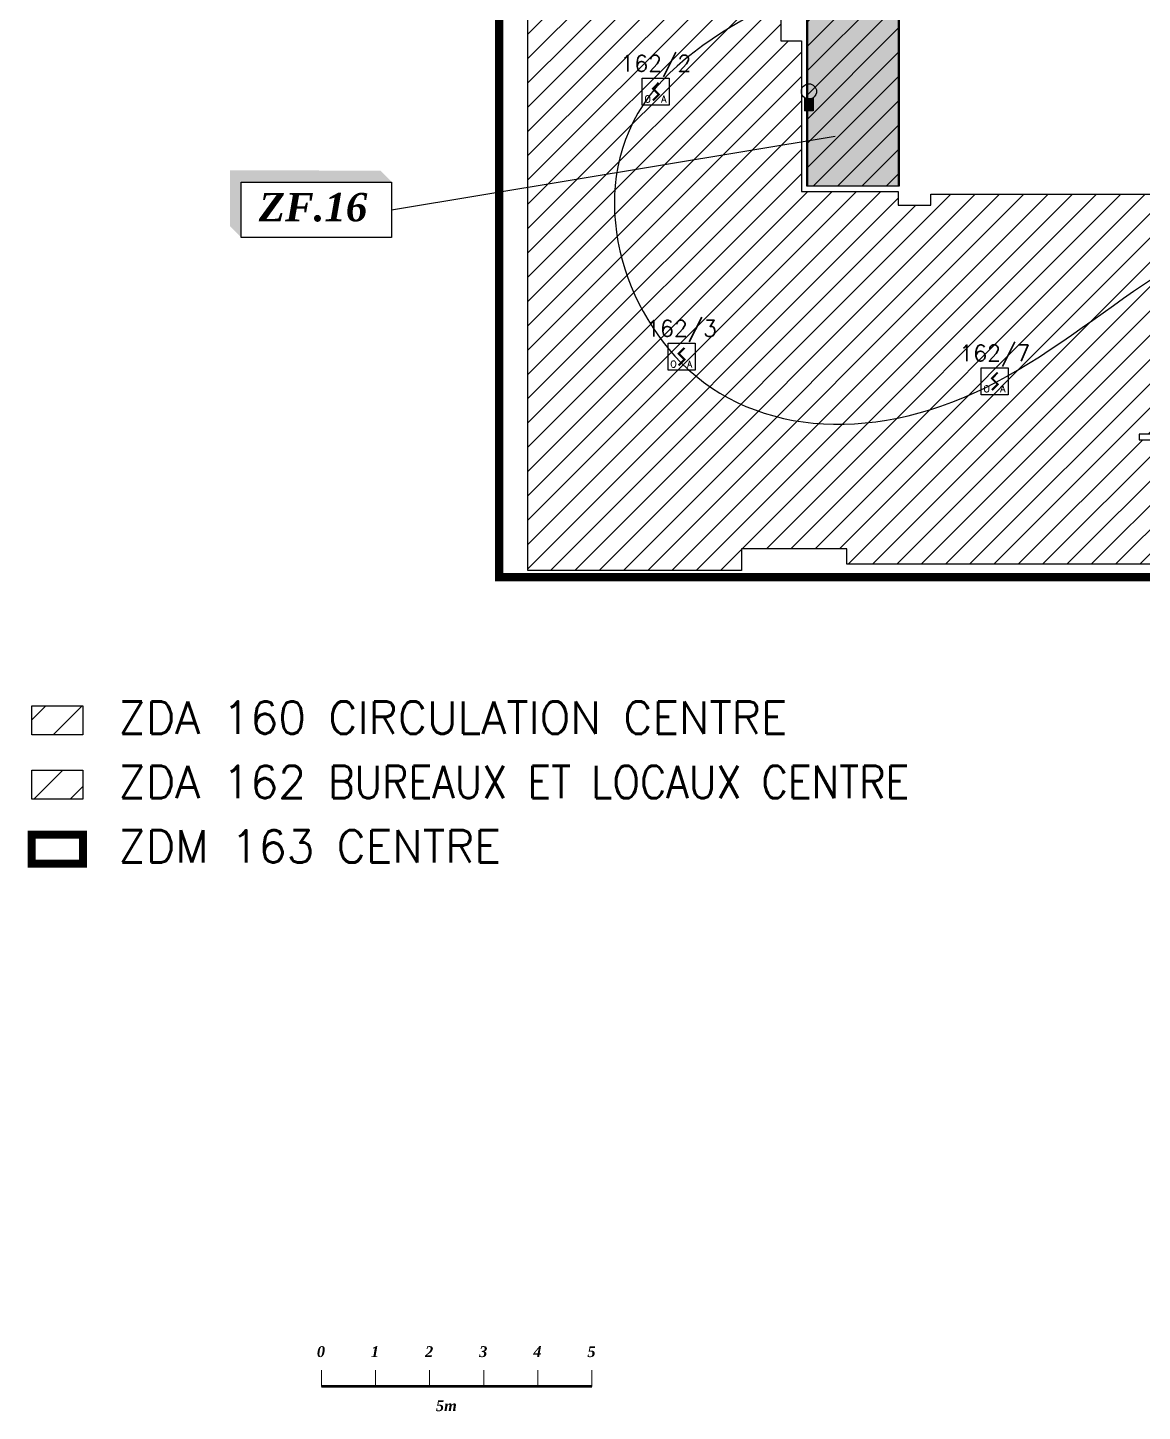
# Model space of a CAD drawing. Header units: millimetres. Extents: x 118.5 to 196.2, y -9.6 to 71.6.
# Drawn here: x 118.49 to 139.09, y -8.8 to 16.77 of the extents above; entities that cross this region are included whole.
import ezdxf
from ezdxf.enums import TextEntityAlignment as Align

# ---------------------------------------------------------------- set-up
doc = ezdxf.new("R2010")
doc.units = ezdxf.units.MM
doc.linetypes.add('CONTINU', pattern=[0])
for name, color, linetype in [('ATEIS ZONES MES', 7, 'Continuous'), ('JCC-ADRESSAGE', 6, 'Continuous'), ('JCC-FILERIE SDI', 6, 'Continuous'), ('JCC-INDICATEUR ACTION', 1, 'Continuous'), ('JCC-LOCAUX', 4, 'Continuous'), ('JCC-OPTIQUE_A', 1, 'Continuous'), ('JCC-ZONING ZDA-ZDM', 5, 'Continuous')]:
    doc.layers.add(name, color=color, linetype=linetype)
doc.styles.add('LOCAUX', font='romans.shx', dxfattribs={"width": 0.75})
doc.styles.add('ROMANC9', font='')
doc.styles.get("Standard").update_dxf_attribs({"font": 'romans.shx'})
doc.styles.add('TEXTE', font='romans.shx')
doc.styles.get('ROMANC9').set_extended_font_data('Times New Roman', italic=True, bold=True)
pattern_1 = [(45, (127.22776, -4.50796), (-0.2245064, 0.2245064), [])]

# ---------------------------------------------------------------- blocks, each defined once
blk = doc.blocks.new('indicateur action')
at = {"layer": 'JCC-INDICATEUR ACTION'}
blk.add_hatch(color=0, dxfattribs=at).paths.add_polyline_path([(0.8, -0.05, -0.315344), (-0.8, -0.05), (-0.8, -2.5), (0.8, -2.5)])
at = {"layer": 'JCC-INDICATEUR ACTION', "color": 0}
for p, q in [((-0.8, -0.05), (-0.8, -2.5)), ((0.8, -2.5), (-0.8, -2.5)), ((0.8, -0.05), (0.8, -2.5))]:
    blk.add_line(p, q, dxfattribs=at)
blk.add_circle((0, 1.1), 1.4, dxfattribs=at)
at = {"layer": 'JCC-ADRESSAGE', "style": 'TEXTE'}
blk.add_attdef('ADRESSE', text='', height=3, dxfattribs=at).set_placement((0, 5), align=Align.MIDDLE)
at = {"layer": 'JCC-LOCAUX', "lineweight": 0, "style": 'LOCAUX', "width": 0.75, "flags": 8}
for p in [(0, 13.75), (0, 11.25), (0, 8.75)]:
    blk.add_attdef('PIECE', text='', height=1.75, dxfattribs=at).set_placement(p, align=Align.MIDDLE)
blk = doc.blocks.new('optique_a')
at = {"layer": 'JCC-OPTIQUE_A', "color": 0}
blk.add_lwpolyline([(-2.5, 2.5), (2.5, 2.5), (2.5, -2.5), (-2.5, -2.5)], close=True, dxfattribs=at)
at = {"layer": 'JCC-OPTIQUE_A', "color": 0, "const_width": 0.385}
blk.add_lwpolyline([(0.54, 1.63), (-0.54, 0.54), (0.54, -0.54), (-0.54, -1.63)], dxfattribs=at)
at = {"layer": 'JCC-ADRESSAGE', "style": 'TEXTE'}
blk.add_attdef('ADRESSE', text='', height=3, dxfattribs=at).set_placement((0, 5), align=Align.MIDDLE)
at = {"layer": 'JCC-LOCAUX', "style": 'LOCAUX', "width": 0.85, "flags": 8}
for p in [(0, 13.75), (0, 11.25), (0, 8.75)]:
    blk.add_attdef('PIECE', text='', height=1.75, dxfattribs=at).set_placement(p, align=Align.MIDDLE)
at = {"layer": 'JCC-OPTIQUE_A', "color": 0}
for s, p in [('O', (-1.5, -2)), ('A', (1.5, -2))]:
    blk.add_text(s, height=1.25, dxfattribs=at).set_placement(p, align=Align.CENTER)
blk = doc.blocks.new('ECHELLE')
at = {"linetype": 'Continuous', "lineweight": 20}
for p, q in [((0, 3), (0, 0)), ((10, 0), (10, 3)), ((20, 0), (20, 3)), ((30, 0), (30, 3)), ((40, 0), (40, 3)), ((50, 0), (50, 3))]:
    blk.add_line(p, q, dxfattribs=at)
at = {"linetype": 'Continuous', "lineweight": 20, "const_width": 0.5, "flags": 128}
blk.add_lwpolyline([(0, 0), (50, 0)], dxfattribs=at)
at = {"linetype": 'Continuous', "style": 'ROMANC9'}
for s, p in [('0', (-0.83, 5.42)), ('1', (9.17, 5.42)), ('2', (19.17, 5.42)), ('3', (29.17, 5.42)), ('4', (39.17, 5.42)), ('5', (49.17, 5.42)), ('5m', (21.17, -4.58))]:
    blk.add_text(s, height=2, dxfattribs=at).set_placement(p)

msp = doc.modelspace()

# ---------------------------------------------------------------- hatches: boundary and pattern name
at = {"layer": 'ATEIS ZONES MES'}
h = msp.add_hatch(dxfattribs=at)
h.set_pattern_fill('DOTS', color=1, scale=0.1, style=0)
h.set_pattern_definition([(0, (154.57804, -4.50796), (0.079375, 0.15875), [0, -0.15875])])
h.paths.add_polyline_path([(132.906, 20.323), (134.646, 20.323), (134.646, 20.319), (134.746, 20.319), (134.746, 20.692), (138.166, 20.692), (142.441, 20.692), (142.441, 20.942), (143.991, 20.942), (144.564, 20.942), (148.671, 20.942), (148.671, 20.742), (149.146, 20.742), (149.146, 20.868), (149.219, 20.868), (149.216, 17.542), (149.046, 17.542), (149.046, 16.842), (149.246, 16.842), (149.246, 12.267), (149.246, 9.257), (139.557, 9.257), (139.557, 10.992), (140.082, 10.992), (140.082, 11.557), (142.274, 11.557), (142.276, 11.557), (142.276, 10.992), (145.096, 10.992), (145.096, 17.092), (134.596, 17.092), (134.596, 13.843), (132.906, 13.843)])
at = {"layer": 'JCC-ZONING ZDA-ZDM'}
h = msp.add_hatch(dxfattribs=at)
h.set_pattern_fill('ANSI31', color=201, scale=0.1, style=0)
h.set_pattern_definition(pattern_1)
edge = h.paths.add_edge_path()
edge.add_line((127.733, 20.868), (127.778, 20.868))
edge.add_line((127.778, 20.868), (127.778, 20.742))
edge.add_line((127.778, 20.742), (128.278, 20.742))
edge.add_line((128.278, 20.742), (128.278, 20.942))
edge.add_line((128.278, 20.942), (132.788, 20.942))
edge.add_line((132.788, 20.942), (132.788, 18.522))
edge.add_line((132.788, 18.522), (132.308, 18.522))
edge.add_line((132.308, 18.522), (132.308, 17.342))
edge.add_line((132.308, 17.342), (132.408, 17.342))
edge.add_line((132.408, 17.342), (132.408, 16.527))
edge.add_line((132.408, 16.527), (132.788, 16.527))
edge.add_line((132.788, 16.527), (132.788, 13.742))
edge.add_line((132.788, 13.742), (134.578, 13.743))
edge.add_line((134.578, 13.743), (134.578, 13.492))
edge.add_line((134.578, 13.492), (135.178, 13.492))
edge.add_line((135.178, 13.492), (135.178, 13.692))
edge.add_line((135.178, 13.692), (139.438, 13.692))
edge.add_line((139.438, 13.692), (139.438, 9.257))
edge.add_line((139.438, 9.257), (139.028, 9.257))
edge.add_line((139.028, 9.257), (139.028, 9.157))
edge.add_line((139.028, 9.157), (146.308, 9.157))
edge.add_line((146.308, 9.157), (146.308, 8.677))
edge.add_line((146.308, 8.677), (147.388, 8.677))
edge.add_line((147.388, 8.677), (147.388, 6.617))
edge.add_line((147.388, 6.617), (141.228, 6.617))
edge.add_line((141.228, 6.617), (141.228, 6.621))
edge.add_line((141.228, 6.621), (141.228, 7.067))
edge.add_line((141.228, 7.067), (140.628, 7.067))
edge.add_line((140.628, 7.067), (140.628, 6.855))
edge.add_line((140.628, 6.855), (133.628, 6.855))
edge.add_line((133.628, 6.855), (133.628, 7.142))
edge.add_line((133.628, 7.142), (133.428, 7.142))
edge.add_line((133.428, 7.142), (133.382, 7.142))
edge.add_line((133.382, 7.142), (131.678, 7.142))
edge.add_line((131.678, 7.142), (131.678, 6.742))
edge.add_line((131.678, 6.742), (127.733, 6.742))
edge.add_line((127.733, 6.742), (127.733, 20.868))
h = msp.add_hatch(dxfattribs=at)
h.set_pattern_fill('ANSI31', color=113, scale=0.1, style=0)
h.set_pattern_definition(pattern_1)
h.paths.add_polyline_path([(132.888, 20.323), (134.628, 20.323), (134.628, 20.319), (134.728, 20.319), (134.728, 20.692), (138.148, 20.692), (142.422, 20.692), (142.422, 20.942), (143.972, 20.942), (144.546, 20.942), (148.653, 20.942), (148.653, 20.742), (149.128, 20.742), (149.128, 20.868), (149.2, 20.868), (149.198, 17.542), (149.028, 17.542), (149.028, 16.842), (149.228, 16.842), (149.228, 12.267), (149.228, 9.257), (139.538, 9.257), (139.538, 10.992), (140.063, 10.992), (140.063, 11.557), (142.255, 11.557), (142.258, 11.557), (142.258, 10.992), (145.078, 10.992), (145.078, 17.092), (134.578, 17.092), (134.578, 13.843), (132.888, 13.843)])
h = msp.add_hatch(dxfattribs=at)
h.set_pattern_fill('ANSI31', color=113, scale=0.15, style=0)
h.set_pattern_definition([(45, (119.20566, -11.54027), (-0.33676, 0.33676), [])])
h.paths.add_polyline_path([(118.562, 4.242), (119.508, 4.242), (119.508, 3.705), (118.562, 3.705)])
h = msp.add_hatch(dxfattribs=at)
h.set_pattern_fill('ANSI31', color=201, scale=0.15, style=0)
h.set_pattern_definition([(45, (119.20566, -10.35), (-0.33676, 0.33676), [])])
h.paths.add_polyline_path([(118.562, 3.052), (119.508, 3.052), (119.508, 2.514), (118.562, 2.514)])

# ---------------------------------------------------------------- linework, layer by layer
at = {"layer": 'ATEIS ZONES MES', "color": 1}
msp.add_line((125.213, 13.405), (133.409, 14.765), dxfattribs=at)
msp.add_lwpolyline([(134.596, 17.092), (134.596, 13.843), (132.906, 13.843), (132.906, 20.323)], dxfattribs=at)
at = {"layer": 'ATEIS ZONES MES', "color": 1, "linetype": 'CONTINU'}
msp.add_lwpolyline([(122.434, 12.894), (122.434, 13.918), (125.214, 13.917), (125.213, 12.893)], close=True, dxfattribs=at)
for points in [[(125.004, 14.132), (122.224, 14.133), (122.434, 13.923)], [(122.224, 14.133), (122.224, 13.104), (122.434, 13.923)], [(122.434, 13.923), (125.214, 13.922), (125.004, 14.132)], [(122.224, 13.104), (122.434, 12.894), (122.434, 13.923)]]:
    msp.add_solid(points, dxfattribs=at)
at = {"layer": 'JCC-FILERIE SDI', "color": 3}
msp.add_open_spline([(148.2, 12.271), (148.391, 12.315), (148.713, 12.433), (149.343, 14.162), (148.109, 16.483), (146.466, 17.807), (141.029, 17.049), (140.302, 21.022), (135.747, 17.862), (132.736, 19.502), (129.306, 19.274), (132.273, 18.152), (136.336, 18.593), (128.213, 16.286), (129.983, 9.235), (136.567, 9.023), (141.224, 14.469), (143.089, 10.32), (138.831, 7.259), (147.85, 6.685), (143.543, 9.987), (145.195, 10.72), (145.614, 10.72)], degree=3, knots=[1.866317, 1.866317, 1.866317, 1.866317, 2.499303, 2.694727, 7.612562, 10.175746, 13.514039, 16.20986, 17.947167, 25.967359, 26.198536, 27.853692, 30.854389, 35.829054, 40.914072, 46.736332, 52.711675, 54.502322, 57.599878, 61.986616, 64.492387, 65.749976, 65.749976, 65.749976, 65.749976], dxfattribs=at)
at = {"layer": 'JCC-ZONING ZDA-ZDM', "color": 17, "const_width": 0.15}
msp.add_lwpolyline([(149.427, 20.775), (149.608, 20.775), (149.608, 17.717), (149.277, 17.717), (149.277, 9.257), (147.249, 9.253), (147.249, 6.617), (127.202, 6.617), (127.202, 20.792), (132.487, 20.792), (132.487, 20.132), (134.796, 20.132), (134.796, 20.56), (142.272, 20.55), (142.313, 20.55), (142.313, 20.775), (149.608, 20.775)], dxfattribs=at)
at = {"layer": 'JCC-ZONING ZDA-ZDM', "color": 201}
for points in [[(140.628, 6.855), (133.628, 6.855), (133.628, 7.142), (133.428, 7.142), (133.382, 7.142), (131.678, 7.142), (131.678, 6.742), (127.733, 6.742), (127.733, 20.868)], [(132.408, 17.342), (132.408, 16.527), (132.788, 16.527), (132.788, 13.742), (134.578, 13.743), (134.578, 13.492), (135.178, 13.492), (135.178, 13.692), (139.438, 13.692)], [(139.438, 9.257), (139.028, 9.257), (139.028, 9.157), (146.308, 9.157)]]:
    msp.add_lwpolyline(points, dxfattribs=at)
at = {"layer": 'JCC-ZONING ZDA-ZDM', "color": 113}
msp.add_lwpolyline([(134.578, 17.092), (134.578, 13.843), (132.888, 13.843), (132.888, 20.323)], dxfattribs=at)
msp.add_lwpolyline([(118.562, 4.242), (119.508, 4.242), (119.508, 3.705), (118.562, 3.705)], close=True, dxfattribs=at)
at = {"layer": 'JCC-ZONING ZDA-ZDM', "color": 201}
msp.add_lwpolyline([(118.562, 3.052), (119.508, 3.052), (119.508, 2.514), (118.562, 2.514)], close=True, dxfattribs=at)
at = {"layer": 'JCC-ZONING ZDA-ZDM', "color": 17, "const_width": 0.15}
msp.add_lwpolyline([(118.562, 1.861), (119.508, 1.861), (119.508, 1.324), (118.562, 1.324)], close=True, dxfattribs=at)

# ---------------------------------------------------------------- block references
at = {"xscale": 0.1, "yscale": 0.1, "zscale": 0.1}
msp.add_blockref('ECHELLE', (123.915, -8.336), dxfattribs=at)
at = {"layer": 'JCC-INDICATEUR ACTION', "lineweight": 0, "xscale": 0.1000000000000014, "yscale": 0.1000000000000014}
msp.add_blockref('indicateur action', (132.926, 15.484), dxfattribs=at)
at = {"layer": 'JCC-OPTIQUE_A', "lineweight": 0, "xscale": 0.1000000000000014, "yscale": 0.1000000000000014}
for p, values in [((130.096, 15.591), {'ADRESSE': '162/2'}), ((130.572, 10.693), {'ADRESSE': '162/3'}), ((136.361, 10.237), {'ADRESSE': '162/7'})]:
    msp.add_blockref('optique_a', p, dxfattribs=at).add_auto_attribs(values)

# ---------------------------------------------------------------- texts
at = {"layer": 'ATEIS ZONES MES', "insert": (122.76, 13.719), "char_height": 0.525, "width": 10.93839, "attachment_point": 1, "rotation": 359.9802}
msp.add_mtext('{\\fTimes New Roman|b1|i1|c0|p18;ZF.16}', dxfattribs=at)
at = {"layer": 'JCC-ZONING ZDA-ZDM', "color": 113, "insert": (120.16, 4.322), "char_height": 0.6, "width": 18.5478, "attachment_point": 1}
msp.add_mtext('ZDA 160 CIRCULATION CENTRE', dxfattribs=at)
at = {"layer": 'JCC-ZONING ZDA-ZDM', "color": 201, "insert": (120.16, 3.132), "char_height": 0.6, "width": 18.5478, "attachment_point": 1}
msp.add_mtext('ZDA 162 {\\W0.9;BUREAUX ET LOCAUX CENTRE}', dxfattribs=at)
at = {"layer": 'JCC-ZONING ZDA-ZDM', "color": 17, "insert": (120.16, 1.942), "char_height": 0.6, "width": 10.564, "attachment_point": 1}
msp.add_mtext('ZDM 163 CENTRE', dxfattribs=at)

doc.saveas('drawing.dxf')
